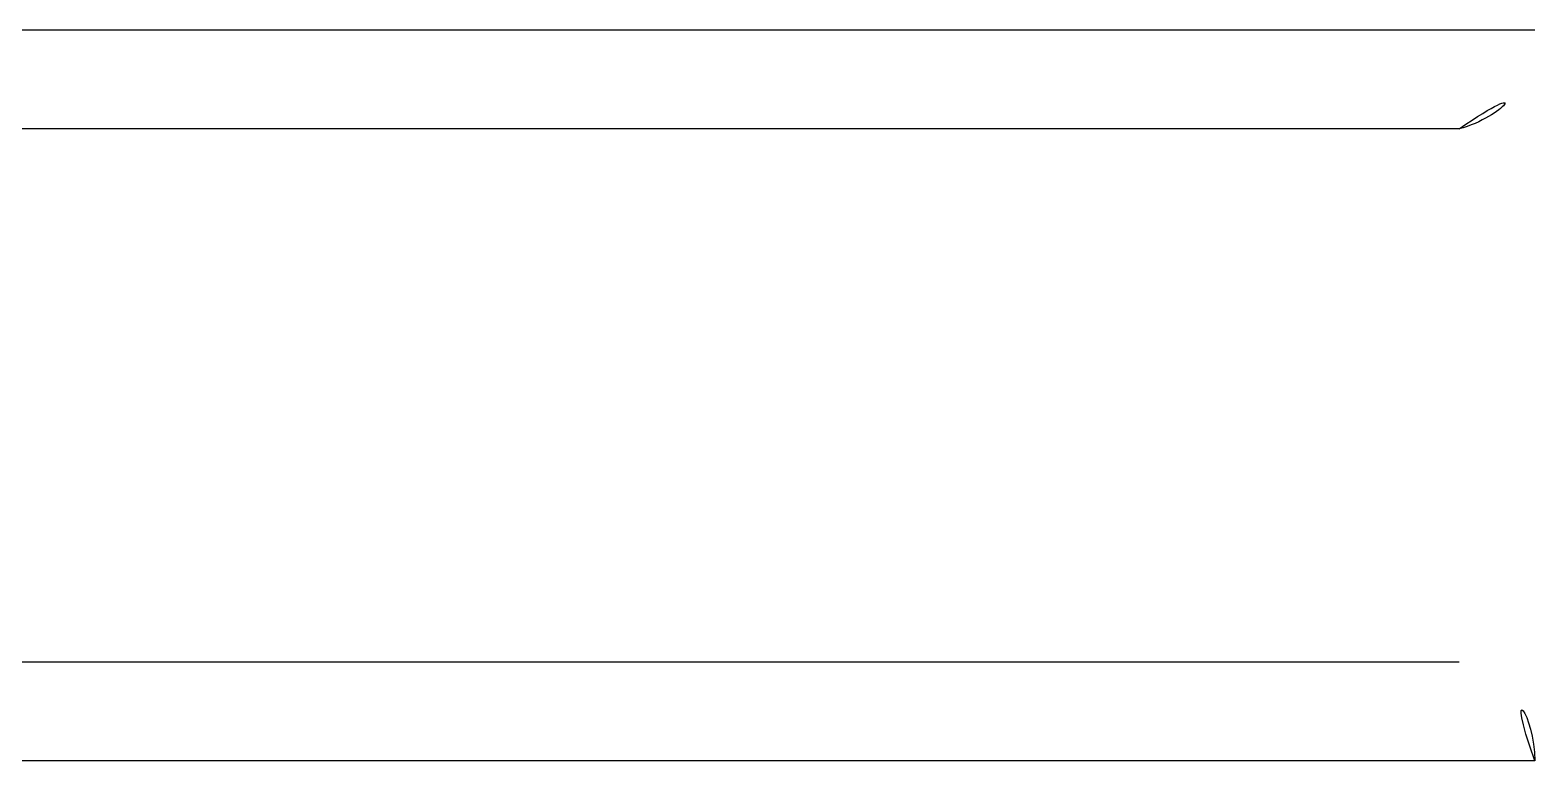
# Model space of a CAD drawing. Extents: x 16296660632 to 16296678186, y -37409619871 to -37409616409.
# Drawn here: x 16296676304.54 to 16296676311.89, y -37409617026.79 to -37409617023.22 of the extents above; entities that cross this region are included whole.
import ezdxf

# ---------------------------------------------------------------- set-up
doc = ezdxf.new("R2010")
doc.units = 0
doc.header["$LTSCALE"] = 10
doc.header["$MEASUREMENT"] = 0
doc.layers.get('0').update_dxf_attribs({"linetype": 'CONTINUOUS'})

msp = doc.modelspace()

# ---------------------------------------------------------------- linework, layer by layer
at = {"ltscale": 0.5}
for p, q in [((16296676311.891911, -37409617023.219688), (16296676292.891911, -37409617023.219688)), ((16296676311.52132, -37409617023.702637), (16296676293.262501, -37409617023.702637)), ((16296676311.52132, -37409617026.307899), (16296676293.262501, -37409617026.307899)), ((16296676311.891911, -37409617026.790863), (16296676292.891911, -37409617026.790863))]:
    msp.add_line(p, q, dxfattribs=at)
for centre, start, end in [((16296676311.391911, -37409617023.219688), 285.0000104, 0), ((16296676311.391911, -37409617026.790863), 0, 74.9999896)]:
    msp.add_arc(centre, 0.5, start, end, dxfattribs=at)

doc.saveas('drawing.dxf')
